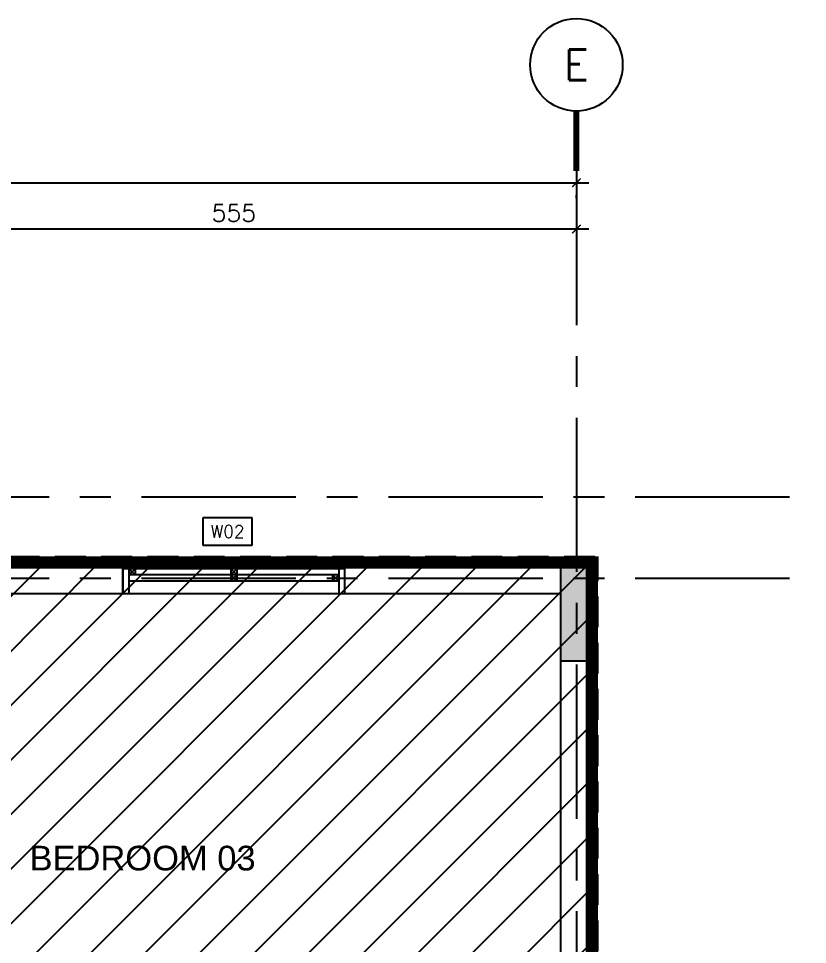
# Model space of a CAD drawing. Header units: centimetres. Extents: x -7408 to 35293, y -3951 to 3084.
# Drawn here: x -870 to -230, y 2333 to 3084 of the extents above; entities that cross this region are included whole.
import ezdxf
from ezdxf.enums import TextEntityAlignment as Align

# ---------------------------------------------------------------- set-up
doc = ezdxf.new("R2010")
doc.units = ezdxf.units.CM
doc.header["$LTSCALE"] = 100
doc.header["$MEASUREMENT"] = 0
doc.header["$PDMODE"] = 35
doc.header["$PDSIZE"] = 2
for name, pattern in [('A0-01 FLOOR PLANS$0$HIDDEN', [0.375, 0.25, -0.125]), ('GRID$0$GRID$0$XREF GRID$0$GRIDS$0$CENTER', [2, 1.25, -0.25, 0.25, -0.25]), ('GRID$0$GRIDS$0$CENTER', [2, 1.25, -0.25, 0.25, -0.25])]:
    doc.linetypes.add(name, pattern=pattern)
for name, color, linetype in [('A0-01 FLOOR PLANS$0$HIDDEN -03', 8, 'A0-01 FLOOR PLANS$0$HIDDEN'), ('A0-01 FLOOR PLANS$0$TEXT', 3, 'Continuous'), ('A0-01 FLOOR PLANS$0$TEXT-SCHED', 3, 'Continuous'), ('A0-01 FLOOR PLANS$0$WALL-01', 7, 'Continuous'), ('A0-01 FLOOR PLANS$0$WALL-03', 2, 'Continuous'), ('A0-01 FLOOR PLANS$0$WINDOW', 1, 'Continuous'), ('DCCA-USABLE AREA', 10, 'Continuous'), ('GRID$0$DIM IN', 1, 'Continuous'), ('GRID$0$GRID', 11, 'GRID$0$GRIDS$0$CENTER'), ('GRID$0$XREF GRID', 11, 'GRID$0$GRID$0$XREF GRID$0$GRIDS$0$CENTER'), ('XREF GF COL$0$COLUMN', 6, 'Continuous'), ('XREF GF COL$0$COLUMN HATCH', 201, 'Continuous')]:
    doc.layers.add(name, color=color, linetype=linetype)
doc.styles.add('A0-01 FLOOR PLANS$0$A0-01 GROUND FLOOR PLAN - For Entry modification$0$ROMANS', font='romans')
doc.styles.add('A0-01 FLOOR PLANS$0$ART-PS-1', font='arial.ttf', dxfattribs={"height": 20})
doc.styles.add('GRID$0$GRIDS$0$18', font='romans.shx', dxfattribs={"width": 0.85, "height": 15})
doc.styles.add('GRID$0$ROMANS', font='romans')
doc.dimstyles.new('A0-01 FLOOR PLANS$0$A0-01 GROUND FLOOR PLAN - For Entry modification$0$text', dxfattribs={"dimtxt": 18, "dimasz": 10, "dimexe": 10, "dimexo": 10, "dimgap": -6, "dimtad": 1, "dimtih": 1, "dimtoh": 1, "dimdec": 0, "dimdsep": 46, "dimtxsty": 'A0-01 FLOOR PLANS$0$A0-01 GROUND FLOOR PLAN - For Entry modification$0$ROMANS', "dimblk1": 'A0-01 FLOOR PLANS$0$A0-01 GROUND FLOOR PLAN - For Entry modification$0$_ARCHTICK', "dimblk2": 'A0-01 FLOOR PLANS$0$A0-01 GROUND FLOOR PLAN - For Entry modification$0$_ARCHTICK', "dimsah": 1, "dimcen": 25, "dimdle": 10, "dimse1": 1, "dimse2": 1, "dimsd1": 1, "dimsd2": 1, "dimclrd": 1, "dimclre": 1, "dimclrt": 2, "dimadec": 0, "dimazin": 0, "dimtfac": 1, "dimtdec": 0, "dimtmove": 2, "dimatfit": 3, "dimldrblk": 'A0-01 FLOOR PLANS$0$A0-01 GROUND FLOOR PLAN - For Entry modification$0$_ARCHTICK', "dimfxl": 1, "dimtolj": 1, "dimtzin": 0, "dimarcsym": 0})
doc.dimstyles.new('GRID$0$AS-17-100', dxfattribs={"dimtxt": 14, "dimasz": 7, "dimexe": 10, "dimexo": 25, "dimgap": 6, "dimtad": 1, "dimtoh": 1, "dimdec": 0, "dimdsep": 46, "dimtxsty": 'GRID$0$ROMANS', "dimblk1": 'GRID$0$_ARCHTICK', "dimblk2": 'GRID$0$_ARCHTICK', "dimsah": 1, "dimcen": 25, "dimdle": 10, "dimclrd": 1, "dimclre": 1, "dimclrt": 2, "dimadec": 0, "dimazin": 0, "dimtfac": 1, "dimtdec": 0, "dimtofl": 0, "dimtmove": 2, "dimatfit": 3, "dimldrblk": 'GRID$0$_ARCHTICK', "dimfxl": 1, "dimtolj": 1, "dimtzin": 0, "dimarcsym": 0})

# ---------------------------------------------------------------- blocks, each defined once
blk = doc.blocks.new('A0-01 FLOOR PLANS$0$W05')
at = {"layer": 'A0-01 FLOOR PLANS$0$WINDOW'}
for p, q in [((-650, 1615), (-650, 1445)), ((-645, 1615), (-645, 1445)), ((-645, 1615), (-640, 1615)), ((-640, 1615), (-645, 1610)), ((-645, 1615), (-640, 1610)), ((-640, 1615), (-640, 1445)), ((-630, 1445), (-630, 1615)), ((-645, 1610), (-640, 1610)), ((-650, 1532.5), (-645, 1532.5)), ((-645, 1527.5), (-650, 1532.5)), ((-650, 1527.5), (-645, 1532.5)), ((-645, 1532.5), (-640, 1532.5)), ((-640, 1532.5), (-645, 1527.5)), ((-645, 1532.5), (-640, 1527.5)), ((-650, 1527.5), (-645, 1527.5)), ((-645, 1527.5), (-640, 1527.5)), ((-650, 1450), (-645, 1450)), ((-645, 1450), (-650, 1445)), ((-650, 1450), (-645, 1445)), ((-650, 1445), (-645, 1445))]:
    blk.add_line(p, q, dxfattribs=at)
for points in [[(-650, 1615), (-630, 1615), (-630, 1620), (-650, 1620)], [(-650, 1440), (-630, 1440), (-630, 1445), (-650, 1445)]]:
    blk.add_lwpolyline(points, close=True, dxfattribs=at)
blk = doc.blocks.new('XREF GF COL')
at = {"layer": 'XREF GF COL$0$COLUMN HATCH'}
blk.add_hatch(color=256, dxfattribs=at).paths.add_polyline_path([(-10714.7, 2643), (-10739.7, 2643), (-10739.7, 2563), (-10714.7, 2563)])
at = {"layer": 'XREF GF COL$0$COLUMN'}
blk.add_lwpolyline([(-10739.7, 2643), (-10714.7, 2643), (-10714.7, 2563), (-10739.7, 2563)], close=True, dxfattribs=at)
blk = doc.blocks.new('GRID$0$_ARCHTICK')
at = {"color": 0, "linetype": 'ByBlock', "const_width": 0.15}
blk.add_lwpolyline([(-0.5, -0.5), (0.5, 0.5)], dxfattribs=at)
blk = doc.blocks.new('*D533')
at = {"layer": 'Defpoints', "color": 0, "transparency": 16777216}
for p in [(-972.5, 2930.59, 0), (-417.5, 2930.59, 0), (-972.5, 2913.26)]:
    blk.add_point(p, dxfattribs=at)
at = {"layer": 'GRID$0$DIM IN', "color": 1, "lineweight": -2, "transparency": 16777216}
for p, q in [((-407.5, 2913.26), (-982.5, 2913.26)), ((-972.5, 2905.59), (-972.5, 2903.26)), ((-417.5, 2905.59), (-417.5, 2903.26))]:
    blk.add_line(p, q, dxfattribs=at)
at = {"layer": 'GRID$0$DIM IN', "color": 1, "lineweight": -2, "transparency": 16777216, "xscale": 7, "yscale": 7, "zscale": 7, "rotation": 180}
blk.add_blockref('GRID$0$_ARCHTICK', (-972.5, 2913.26), dxfattribs=at)
at = {"layer": 'GRID$0$DIM IN', "color": 1, "lineweight": -2, "transparency": 16777216, "xscale": 7, "yscale": 7, "zscale": 7}
blk.add_blockref('GRID$0$_ARCHTICK', (-417.5, 2913.26), dxfattribs=at)
at = {"layer": 'GRID$0$DIM IN', "color": 2, "transparency": 16777216, "insert": (-695, 2926.26), "char_height": 14, "attachment_point": 5, "style": 'GRID$0$ROMANS'}
blk.add_mtext('\\A1;555', dxfattribs=at)
blk = doc.blocks.new('*D527')
at = {"layer": 'Defpoints', "color": 0, "transparency": 16777216}
for p in [(-1767.5, 2963.34, 0), (-417.5, 2963.34, 0), (-417.5, 2950.81)]:
    blk.add_point(p, dxfattribs=at)
at = {"layer": 'GRID$0$DIM IN', "color": 1, "lineweight": -2, "transparency": 16777216}
for p, q in [((-1777.5, 2950.81), (-407.5, 2950.81)), ((-1767.5, 2938.34), (-1767.5, 2940.81)), ((-417.5, 2938.34), (-417.5, 2940.81))]:
    blk.add_line(p, q, dxfattribs=at)
at = {"layer": 'GRID$0$DIM IN', "color": 1, "lineweight": -2, "transparency": 16777216, "xscale": 7, "yscale": 7, "zscale": 7, "rotation": 180}
blk.add_blockref('GRID$0$_ARCHTICK', (-1767.5, 2950.81), dxfattribs=at)
at = {"layer": 'GRID$0$DIM IN', "color": 1, "lineweight": -2, "transparency": 16777216, "xscale": 7, "yscale": 7, "zscale": 7}
blk.add_blockref('GRID$0$_ARCHTICK', (-417.5, 2950.81), dxfattribs=at)
at = {"layer": 'GRID$0$DIM IN', "color": 2, "transparency": 16777216, "insert": (-1092.5, 2963.81), "char_height": 14, "attachment_point": 5, "style": 'GRID$0$ROMANS'}
blk.add_mtext('\\A1;1350', dxfattribs=at)
blk = doc.blocks.new('*D692')
at = {"layer": 'A0-01 FLOOR PLANS$0$TEXT-SCHED', "color": 1, "lineweight": -2, "transparency": 16777216}
for p, q in [((-680.1, 2679.14), (-720.2, 2679.14)), ((-720.2, 2679.14), (-720.2, 2657.14)), ((-680.1, 2657.14), (-680.1, 2679.14)), ((-720.2, 2657.14), (-680.1, 2657.14))]:
    blk.add_line(p, q, dxfattribs=at)
at = {"layer": 'Defpoints', "color": 0, "transparency": 16777216}
blk.add_point((-700.15, 2668.14), dxfattribs=at)
blk.add_point((-700.15, 2668.14), dxfattribs=at)
blk.add_point((-700.15, 2668.14), dxfattribs=at)
at = {"layer": 'A0-01 FLOOR PLANS$0$TEXT-SCHED', "color": 2, "transparency": 16777216, "insert": (-700.15, 2668.14), "char_height": 8, "width": 47.1429, "attachment_point": 5, "style": 'A0-01 FLOOR PLANS$0$A0-01 GROUND FLOOR PLAN - For Entry modification$0$ROMANS'}
blk.add_mtext('\\A1;{\\H1.25x;W02}', dxfattribs=at)
blk = doc.blocks.new('A0-01 FLOOR PLANS$0$A0-01 GROUND FLOOR PLAN - For Entry modification$0$_ARCHTICK')
at = {"color": 0, "linetype": 'ByBlock', "const_width": 0.15}
blk.add_lwpolyline([(-0.5, -0.5), (0.5, 0.5)], dxfattribs=at)
blk = doc.blocks.new('GRID')
at = {"layer": 'GRID$0$XREF GRID'}
for p, q in [((-417.5, 2960.33, 0), (-417.5, 522.76)), ((-1969.8, 2696.16), (-230.24, 2696.16)), ((-1969.8, 2630.32), (-230.24, 2630.32))]:
    blk.add_line(p, q, dxfattribs=at)
at = {"layer": 'GRID$0$XREF GRID', "color": 3, "linetype": 'Continuous', "const_width": 5, "elevation": 0}
blk.add_lwpolyline([(-417.5, 3008.88), (-417.5, 2960.33)], dxfattribs=at)
at = {"layer": 'GRID$0$XREF GRID', "color": 3, "linetype": 'Continuous'}
blk.add_circle((-417.5, 3046.38, 0), 37.5, dxfattribs=at)
at = {"layer": 'GRID$0$GRID', "color": 4, "linetype": 'Continuous', "style": 'GRID$0$GRIDS$0$18'}
blk.add_text('E', height=25, dxfattribs=at).set_placement((-417.5, 3046.38, 0), align=Align.MIDDLE)
at = {"layer": 'GRID$0$DIM IN'}
for base, p1, p2, picture, middle in [((-417.5, 2950.81), (-1767.5, 2963.34, 0), (-417.5, 2963.34, 0), '*D527', (-1092.5, 2963.81)), ((-972.5, 2913.26), (-417.5, 2930.59, 0), (-972.5, 2930.59, 0), '*D533', (-695, 2926.26))]:
    dim = blk.add_linear_dim(base=base, p1=p1, p2=p2, dimstyle='GRID$0$AS-17-100', dxfattribs=at)
    dim.commit()
    dim.dimension.update_dxf_attribs({"geometry": picture, "text_midpoint": middle})
blk = doc.blocks.new('A0-01 FLOOR PLANS')
at = {"layer": 'A0-01 FLOOR PLANS$0$HIDDEN -03'}
for p in [(-990, 2648), (-400, 753)]:
    blk.add_line(p, (-400, 2648), dxfattribs=at)
at = {"layer": 'A0-01 FLOOR PLANS$0$WALL-01'}
for p, q in [((-985, 2643), (-785, 2643)), ((-785, 2618), (-785, 2643)), ((-605, 2618), (-605, 2643)), ((-605, 2643), (-405, 2643)), ((-405, 2063), (-405, 2643)), ((-960, 2618), (-785, 2618)), ((-605, 2618), (-430, 2618)), ((-430, 2198), (-430, 2618))]:
    blk.add_line(p, q, dxfattribs=at)
at = {"layer": 'A0-01 FLOOR PLANS$0$WALL-03'}
blk.add_line((-605, 2643), (-785, 2643), dxfattribs=at)
at = {"layer": 'A0-01 FLOOR PLANS$0$WALL-01'}
blk.add_blockref('GRID', (0, 0), dxfattribs=at)
at = {"layer": 'A0-01 FLOOR PLANS$0$WINDOW'}
blk.add_blockref('XREF GF COL', (10309.7, 0), dxfattribs=at)
at = {"layer": 'A0-01 FLOOR PLANS$0$WINDOW', "rotation": 270}
blk.add_blockref('A0-01 FLOOR PLANS$0$W05', (-2225, 1988), dxfattribs=at)
at = {"layer": 'A0-01 FLOOR PLANS$0$TEXT', "style": 'A0-01 FLOOR PLANS$0$ART-PS-1'}
blk.add_text('BEDROOM 03', height=20, dxfattribs=at).set_placement((-860.59, 2393.44))
at = {"layer": 'A0-01 FLOOR PLANS$0$TEXT-SCHED'}
dim = blk.add_linear_dim(base=(-700.15, 2668.14), p1=(-700.15, 2668.14), p2=(-700.15, 2668.14), text='{\\H1.25x;W02}', dimstyle='A0-01 FLOOR PLANS$0$A0-01 GROUND FLOOR PLAN - For Entry modification$0$text', override={"dimtxt": 8, "dimgap": -6, "dimclrt": 2}, dxfattribs=at)
dim.commit()
dim.dimension.update_dxf_attribs({"geometry": '*D692', "text_midpoint": (-700.15, 2668.14), "dimtype": 160})

msp = doc.modelspace()

# ---------------------------------------------------------------- hatches: boundary and pattern name
at = {"true_color": 0x7aafdf}
h = msp.add_hatch(dxfattribs=at)
h.set_pattern_fill('ANSI31', color=143, scale=250)
h.paths.add_polyline_path([(-405, 2643), (-405, 763), (-685, 763), (-985, 763), (-985, 803), (-1780, 803), (-1780, 2708), (-1325, 2708), (-1325, 2153), (-985, 2153), (-985, 2643)])

# ---------------------------------------------------------------- linework, layer by layer
at = {"color": 6, "const_width": 10}
msp.add_lwpolyline([(-405, 2643), (-405, 763), (-685, 763), (-685, 763), (-985, 763), (-985, 803), (-1780, 803), (-1780, 2708), (-1325, 2708), (-1325, 2153), (-985, 2153), (-985, 2643)], close=True, dxfattribs=at)

# ---------------------------------------------------------------- block references
at = {"layer": 'DCCA-USABLE AREA'}
msp.add_blockref('A0-01 FLOOR PLANS', (0, 0), dxfattribs=at)

doc.saveas('drawing.dxf')
